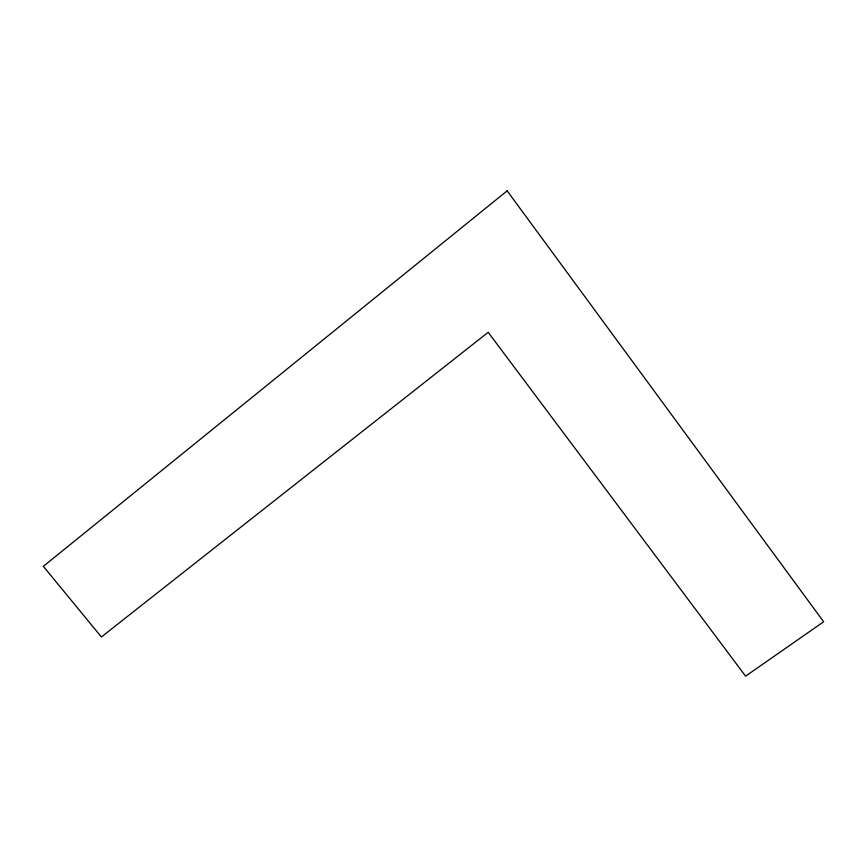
<?xml version="1.0" encoding="UTF-8"?>
<svg xmlns="http://www.w3.org/2000/svg" width="867" height="867" viewBox="0 0 867 867"><rect width="100%" height="100%" fill="white"/><g stroke="black" fill="none" stroke-linecap="round" stroke-linejoin="round"><path stroke-width="1.3" d="M507.152 190.838L43.35 566.335L101.396 636.974L488.197 332.299L745.587 676.162L823.65 621.769L507.152 190.838"/></g></svg>
